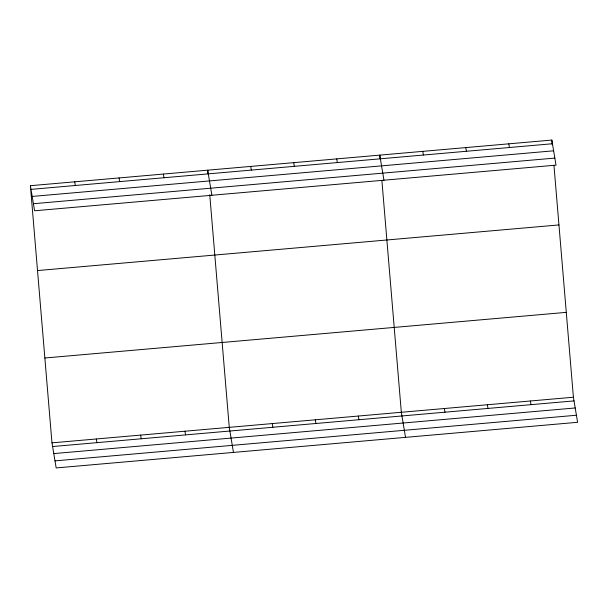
<?xml version="1.0" encoding="UTF-8"?>
<svg xmlns="http://www.w3.org/2000/svg" width="608" height="608" viewBox="0 0 608 608"><rect width="100%" height="100%" fill="white"/><g stroke="black" fill="none" stroke-linecap="round" stroke-linejoin="round"><path stroke-width="0.91" d="M30.4 185.698L551.828 140.068L556.024 165.14L34.595 210.778L30.4 185.698L51.976 442.86L56.172 467.932L577.6 422.302L573.405 397.222L553.964 165.52M31.016 189.377L552.444 143.746M32.194 196.437L553.622 150.807M33.417 203.718L554.846 158.08M37.521 270.56L558.95 224.93M44.855 357.998L566.284 312.36M51.976 442.86L573.405 397.222M52.592 446.538L574.02 400.9M53.77 453.598L575.198 407.96M54.994 460.872L576.422 415.241M508.812 143.83L509.428 147.508M530.389 400.991L531.004 404.67M465.789 147.592L466.404 151.27M487.365 404.753L487.981 408.432M422.773 151.362L423.388 155.04M444.349 408.515L444.965 412.194M383.952 180.204L379.757 155.124L380.076 158.893M405.528 437.357L401.333 412.285L381.892 180.584M336.741 158.893L337.356 162.572M358.317 416.047L358.933 419.725M293.725 162.655L294.333 166.334M315.294 419.816L315.909 423.495M250.701 166.417L251.317 170.096M272.278 423.578L272.893 427.257M211.88 195.259L207.685 170.187L208.004 173.956M233.457 452.42L229.262 427.34L209.745 194.697M163.362 174.063L163.978 177.741M184.938 431.224L185.554 434.902M119.046 177.946L119.662 181.617M140.615 435.1L141.231 438.778M74.723 181.822L75.339 185.501M96.3 438.984L96.915 442.654M551.828 140.068L552.224 144.78"/></g></svg>
